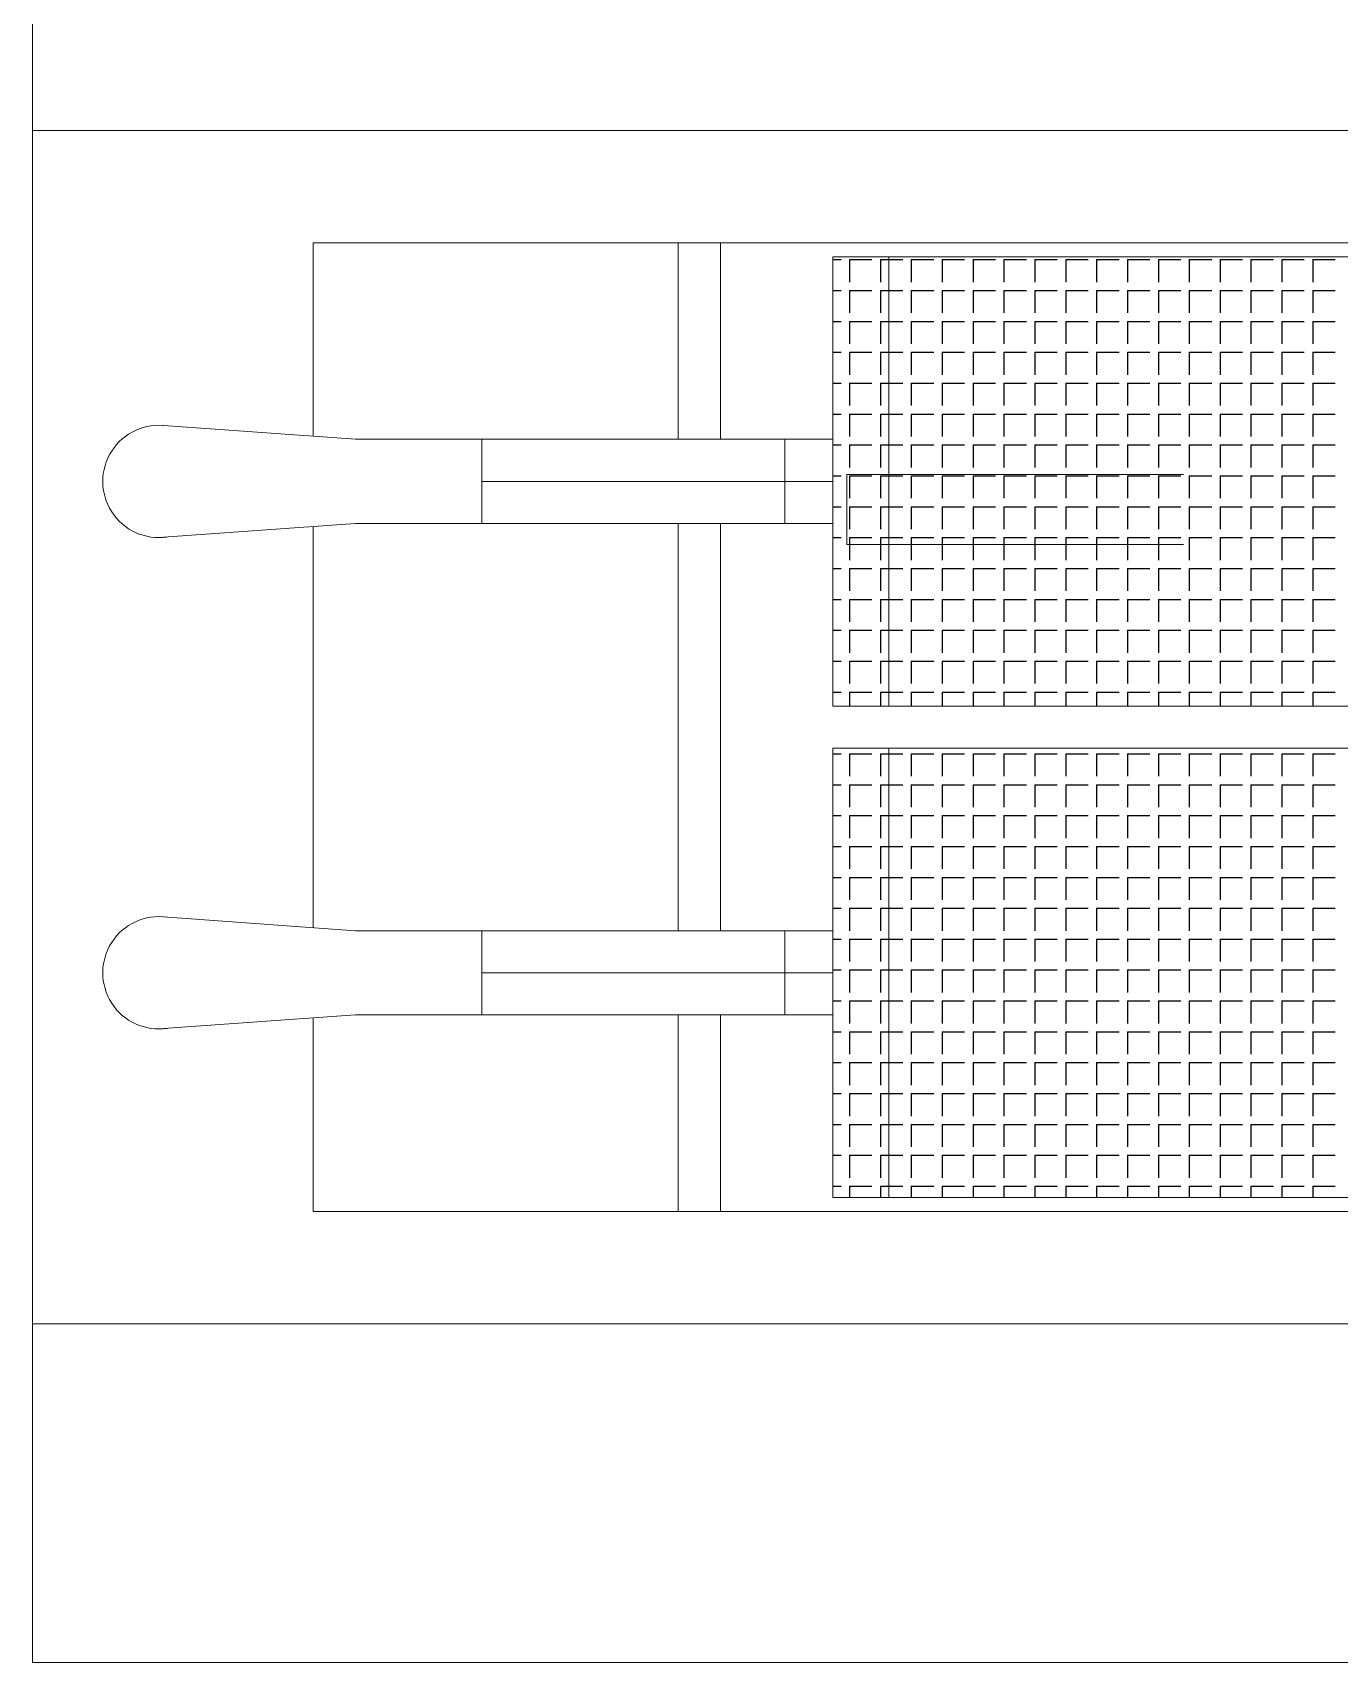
# Model space of a CAD drawing. Extents: x 306 to 2240, y 18 to 779.
# Drawn here: x 688.77 to 689.236, y 390.601 to 391.181 of the extents above; entities that cross this region are included whole.
import ezdxf

# ---------------------------------------------------------------- set-up
doc = ezdxf.new("R2010")
doc.units = 0
doc.header["$MEASUREMENT"] = 0
doc.layers.add('EQUIPAMIENTO SUPER', color=1, linetype='Continuous')
doc.layers.add('Sanitario', color=1, linetype='Continuous')

# ---------------------------------------------------------------- blocks, each defined once
blk = doc.blocks.new('*X50')
at = {"color": 0}
for p, q in [((2.046, 5.456), (2.046, 5.464)), ((2.057, 5.456), (2.057, 5.464)), ((2.068, 5.456), (2.068, 5.464)), ((2.079, 5.456), (2.079, 5.464)), ((2.09, 5.456), (2.09, 5.464)), ((2.101, 5.456), (2.101, 5.464)), ((2.112, 5.456), (2.112, 5.464)), ((2.123, 5.456), (2.123, 5.464)), ((2.134, 5.456), (2.134, 5.464)), ((2.145, 5.456), (2.145, 5.464)), ((2.156, 5.456), (2.156, 5.464)), ((2.167, 5.456), (2.167, 5.464)), ((2.178, 5.456), (2.178, 5.464)), ((2.189, 5.456), (2.189, 5.464)), ((2.2, 5.456), (2.2, 5.464)), ((2.222, 5.456), (2.222, 5.464)), ((2.233, 5.456), (2.233, 5.464)), ((2.244, 5.456), (2.244, 5.464)), ((2.255, 5.456), (2.255, 5.464)), ((2.266, 5.456), (2.266, 5.464)), ((2.277, 5.456), (2.277, 5.464)), ((2.288, 5.456), (2.288, 5.464)), ((2.299, 5.456), (2.299, 5.464)), ((2.31, 5.456), (2.31, 5.464)), ((2.321, 5.456), (2.321, 5.464)), ((2.332, 5.456), (2.332, 5.464)), ((2.343, 5.456), (2.343, 5.464)), ((2.354, 5.456), (2.354, 5.464)), ((2.365, 5.456), (2.365, 5.464)), ((2.376, 5.456), (2.376, 5.464)), ((2.046, 5.456), (2.054, 5.456)), ((2.046, 5.445), (2.046, 5.453)), ((2.057, 5.456), (2.065, 5.456)), ((2.057, 5.445), (2.057, 5.453)), ((2.068, 5.456), (2.076, 5.456)), ((2.068, 5.445), (2.068, 5.453)), ((2.079, 5.456), (2.087, 5.456)), ((2.079, 5.445), (2.079, 5.453)), ((2.09, 5.456), (2.098, 5.456)), ((2.09, 5.445), (2.09, 5.453)), ((2.101, 5.456), (2.109, 5.456)), ((2.101, 5.445), (2.101, 5.453)), ((2.112, 5.456), (2.12, 5.456)), ((2.112, 5.445), (2.112, 5.453)), ((2.123, 5.456), (2.131, 5.456)), ((2.123, 5.445), (2.123, 5.453)), ((2.134, 5.456), (2.142, 5.456)), ((2.134, 5.445), (2.134, 5.453)), ((2.145, 5.456), (2.153, 5.456)), ((2.145, 5.445), (2.145, 5.453)), ((2.156, 5.456), (2.164, 5.456)), ((2.156, 5.445), (2.156, 5.453)), ((2.167, 5.456), (2.175, 5.456)), ((2.167, 5.445), (2.167, 5.453)), ((2.178, 5.456), (2.186, 5.456)), ((2.178, 5.445), (2.178, 5.453)), ((2.189, 5.456), (2.197, 5.456)), ((2.189, 5.445), (2.189, 5.453)), ((2.2, 5.456), (2.205, 5.456)), ((2.2, 5.445), (2.2, 5.453)), ((2.222, 5.456), (2.23, 5.456)), ((2.222, 5.445), (2.222, 5.453)), ((2.233, 5.456), (2.241, 5.456)), ((2.233, 5.445), (2.233, 5.453)), ((2.244, 5.456), (2.252, 5.456)), ((2.244, 5.445), (2.244, 5.453)), ((2.255, 5.456), (2.263, 5.456)), ((2.255, 5.445), (2.255, 5.453)), ((2.266, 5.456), (2.274, 5.456)), ((2.266, 5.445), (2.266, 5.453)), ((2.277, 5.456), (2.285, 5.456)), ((2.277, 5.445), (2.277, 5.453)), ((2.288, 5.456), (2.296, 5.456)), ((2.288, 5.445), (2.288, 5.453)), ((2.299, 5.456), (2.307, 5.456)), ((2.299, 5.445), (2.299, 5.453)), ((2.31, 5.456), (2.318, 5.456)), ((2.31, 5.445), (2.31, 5.453)), ((2.321, 5.456), (2.329, 5.456)), ((2.321, 5.445), (2.321, 5.453)), ((2.332, 5.456), (2.34, 5.456)), ((2.332, 5.445), (2.332, 5.453)), ((2.343, 5.456), (2.351, 5.456)), ((2.343, 5.445), (2.343, 5.453)), ((2.354, 5.456), (2.362, 5.456)), ((2.354, 5.445), (2.354, 5.453)), ((2.365, 5.456), (2.373, 5.456)), ((2.365, 5.445), (2.365, 5.453)), ((2.376, 5.456), (2.38, 5.456)), ((2.376, 5.445), (2.376, 5.453)), ((2.046, 5.445), (2.054, 5.445)), ((2.057, 5.445), (2.065, 5.445)), ((2.068, 5.445), (2.076, 5.445)), ((2.079, 5.445), (2.087, 5.445)), ((2.09, 5.445), (2.098, 5.445)), ((2.101, 5.445), (2.109, 5.445)), ((2.112, 5.445), (2.12, 5.445)), ((2.123, 5.445), (2.131, 5.445)), ((2.134, 5.445), (2.142, 5.445)), ((2.145, 5.445), (2.153, 5.445)), ((2.156, 5.445), (2.164, 5.445)), ((2.167, 5.445), (2.175, 5.445)), ((2.178, 5.445), (2.186, 5.445)), ((2.189, 5.445), (2.197, 5.445)), ((2.2, 5.445), (2.205, 5.445)), ((2.222, 5.445), (2.23, 5.445)), ((2.233, 5.445), (2.241, 5.445)), ((2.244, 5.445), (2.252, 5.445)), ((2.255, 5.445), (2.263, 5.445)), ((2.266, 5.445), (2.274, 5.445)), ((2.277, 5.445), (2.285, 5.445)), ((2.288, 5.445), (2.296, 5.445)), ((2.299, 5.445), (2.307, 5.445)), ((2.31, 5.445), (2.318, 5.445)), ((2.321, 5.445), (2.329, 5.445)), ((2.332, 5.445), (2.34, 5.445)), ((2.343, 5.445), (2.351, 5.445)), ((2.354, 5.445), (2.362, 5.445)), ((2.365, 5.445), (2.373, 5.445)), ((2.376, 5.445), (2.38, 5.445)), ((2.046, 5.434), (2.046, 5.442)), ((2.057, 5.434), (2.057, 5.442)), ((2.068, 5.434), (2.068, 5.442)), ((2.079, 5.434), (2.079, 5.442)), ((2.09, 5.434), (2.09, 5.442)), ((2.101, 5.434), (2.101, 5.442)), ((2.112, 5.434), (2.112, 5.442)), ((2.123, 5.434), (2.123, 5.442)), ((2.134, 5.434), (2.134, 5.442)), ((2.145, 5.434), (2.145, 5.442)), ((2.156, 5.434), (2.156, 5.442)), ((2.167, 5.434), (2.167, 5.442)), ((2.178, 5.434), (2.178, 5.442)), ((2.189, 5.434), (2.189, 5.442)), ((2.2, 5.434), (2.2, 5.442)), ((2.222, 5.434), (2.222, 5.442)), ((2.233, 5.434), (2.233, 5.442)), ((2.244, 5.434), (2.244, 5.442)), ((2.255, 5.434), (2.255, 5.442)), ((2.266, 5.434), (2.266, 5.442)), ((2.277, 5.434), (2.277, 5.442)), ((2.288, 5.434), (2.288, 5.442)), ((2.299, 5.434), (2.299, 5.442)), ((2.31, 5.434), (2.31, 5.442)), ((2.321, 5.434), (2.321, 5.442)), ((2.332, 5.434), (2.332, 5.442)), ((2.343, 5.434), (2.343, 5.442)), ((2.354, 5.434), (2.354, 5.442)), ((2.365, 5.434), (2.365, 5.442)), ((2.376, 5.434), (2.376, 5.442)), ((2.046, 5.434), (2.054, 5.434)), ((2.057, 5.434), (2.065, 5.434)), ((2.068, 5.434), (2.076, 5.434)), ((2.079, 5.434), (2.087, 5.434)), ((2.09, 5.434), (2.098, 5.434)), ((2.101, 5.434), (2.109, 5.434)), ((2.112, 5.434), (2.12, 5.434)), ((2.123, 5.434), (2.131, 5.434)), ((2.134, 5.434), (2.142, 5.434)), ((2.145, 5.434), (2.153, 5.434)), ((2.156, 5.434), (2.164, 5.434)), ((2.167, 5.434), (2.175, 5.434)), ((2.178, 5.434), (2.186, 5.434)), ((2.189, 5.434), (2.197, 5.434)), ((2.2, 5.434), (2.205, 5.434)), ((2.222, 5.434), (2.23, 5.434)), ((2.233, 5.434), (2.241, 5.434)), ((2.244, 5.434), (2.252, 5.434)), ((2.255, 5.434), (2.263, 5.434)), ((2.266, 5.434), (2.274, 5.434)), ((2.277, 5.434), (2.285, 5.434)), ((2.288, 5.434), (2.296, 5.434)), ((2.299, 5.434), (2.307, 5.434)), ((2.31, 5.434), (2.318, 5.434)), ((2.321, 5.434), (2.329, 5.434)), ((2.332, 5.434), (2.34, 5.434)), ((2.343, 5.434), (2.351, 5.434)), ((2.354, 5.434), (2.362, 5.434)), ((2.365, 5.434), (2.373, 5.434)), ((2.376, 5.434), (2.38, 5.434)), ((2.046, 5.423), (2.046, 5.431)), ((2.057, 5.423), (2.057, 5.431)), ((2.068, 5.423), (2.068, 5.431)), ((2.079, 5.423), (2.079, 5.431)), ((2.09, 5.423), (2.09, 5.431)), ((2.101, 5.423), (2.101, 5.431)), ((2.112, 5.423), (2.112, 5.431)), ((2.123, 5.423), (2.123, 5.431)), ((2.134, 5.423), (2.134, 5.431)), ((2.145, 5.423), (2.145, 5.431)), ((2.156, 5.423), (2.156, 5.431)), ((2.167, 5.423), (2.167, 5.431)), ((2.178, 5.423), (2.178, 5.431)), ((2.189, 5.423), (2.189, 5.431)), ((2.2, 5.423), (2.2, 5.431)), ((2.222, 5.423), (2.222, 5.431)), ((2.233, 5.423), (2.233, 5.431)), ((2.244, 5.423), (2.244, 5.431)), ((2.255, 5.423), (2.255, 5.431)), ((2.266, 5.423), (2.266, 5.431)), ((2.277, 5.423), (2.277, 5.431)), ((2.288, 5.423), (2.288, 5.431)), ((2.299, 5.423), (2.299, 5.431)), ((2.31, 5.423), (2.31, 5.431)), ((2.321, 5.423), (2.321, 5.431)), ((2.332, 5.423), (2.332, 5.431)), ((2.343, 5.423), (2.343, 5.431)), ((2.354, 5.423), (2.354, 5.431)), ((2.365, 5.423), (2.365, 5.431)), ((2.376, 5.423), (2.376, 5.431)), ((2.046, 5.423), (2.054, 5.423)), ((2.057, 5.423), (2.065, 5.423)), ((2.068, 5.423), (2.076, 5.423)), ((2.079, 5.423), (2.087, 5.423)), ((2.09, 5.423), (2.098, 5.423)), ((2.101, 5.423), (2.109, 5.423)), ((2.112, 5.423), (2.12, 5.423)), ((2.123, 5.423), (2.131, 5.423)), ((2.134, 5.423), (2.142, 5.423)), ((2.145, 5.423), (2.153, 5.423)), ((2.156, 5.423), (2.164, 5.423)), ((2.167, 5.423), (2.175, 5.423)), ((2.178, 5.423), (2.186, 5.423)), ((2.189, 5.423), (2.197, 5.423)), ((2.2, 5.423), (2.205, 5.423)), ((2.222, 5.423), (2.23, 5.423)), ((2.233, 5.423), (2.241, 5.423)), ((2.244, 5.423), (2.252, 5.423)), ((2.255, 5.423), (2.263, 5.423)), ((2.266, 5.423), (2.274, 5.423)), ((2.277, 5.423), (2.285, 5.423)), ((2.288, 5.423), (2.296, 5.423)), ((2.299, 5.423), (2.307, 5.423)), ((2.31, 5.423), (2.318, 5.423)), ((2.321, 5.423), (2.329, 5.423)), ((2.332, 5.423), (2.34, 5.423)), ((2.343, 5.423), (2.351, 5.423)), ((2.354, 5.423), (2.362, 5.423)), ((2.365, 5.423), (2.373, 5.423)), ((2.376, 5.423), (2.38, 5.423)), ((2.046, 5.412), (2.046, 5.42)), ((2.057, 5.412), (2.057, 5.42)), ((2.068, 5.412), (2.068, 5.42)), ((2.079, 5.412), (2.079, 5.42)), ((2.09, 5.412), (2.09, 5.42)), ((2.101, 5.412), (2.101, 5.42)), ((2.112, 5.412), (2.112, 5.42)), ((2.123, 5.412), (2.123, 5.42)), ((2.134, 5.412), (2.134, 5.42)), ((2.145, 5.412), (2.145, 5.42)), ((2.156, 5.412), (2.156, 5.42)), ((2.167, 5.412), (2.167, 5.42)), ((2.178, 5.412), (2.178, 5.42)), ((2.189, 5.412), (2.189, 5.42)), ((2.2, 5.412), (2.2, 5.42)), ((2.222, 5.412), (2.222, 5.42)), ((2.233, 5.412), (2.233, 5.42)), ((2.244, 5.412), (2.244, 5.42)), ((2.255, 5.412), (2.255, 5.42)), ((2.266, 5.412), (2.266, 5.42)), ((2.277, 5.412), (2.277, 5.42)), ((2.288, 5.412), (2.288, 5.42)), ((2.299, 5.412), (2.299, 5.42)), ((2.31, 5.412), (2.31, 5.42)), ((2.321, 5.412), (2.321, 5.42)), ((2.332, 5.412), (2.332, 5.42)), ((2.343, 5.412), (2.343, 5.42)), ((2.354, 5.412), (2.354, 5.42)), ((2.365, 5.412), (2.365, 5.42)), ((2.376, 5.412), (2.376, 5.42)), ((2.046, 5.412), (2.054, 5.412)), ((2.057, 5.412), (2.065, 5.412)), ((2.068, 5.412), (2.076, 5.412)), ((2.079, 5.412), (2.087, 5.412)), ((2.09, 5.412), (2.098, 5.412)), ((2.101, 5.412), (2.109, 5.412)), ((2.112, 5.412), (2.12, 5.412)), ((2.123, 5.412), (2.131, 5.412)), ((2.134, 5.412), (2.142, 5.412)), ((2.145, 5.412), (2.153, 5.412)), ((2.156, 5.412), (2.164, 5.412)), ((2.167, 5.412), (2.175, 5.412)), ((2.178, 5.412), (2.186, 5.412)), ((2.189, 5.412), (2.197, 5.412)), ((2.2, 5.412), (2.205, 5.412)), ((2.222, 5.412), (2.23, 5.412)), ((2.233, 5.412), (2.241, 5.412)), ((2.244, 5.412), (2.252, 5.412)), ((2.255, 5.412), (2.263, 5.412)), ((2.266, 5.412), (2.274, 5.412)), ((2.277, 5.412), (2.285, 5.412)), ((2.288, 5.412), (2.296, 5.412)), ((2.299, 5.412), (2.307, 5.412)), ((2.31, 5.412), (2.318, 5.412)), ((2.321, 5.412), (2.329, 5.412)), ((2.332, 5.412), (2.34, 5.412)), ((2.343, 5.412), (2.351, 5.412)), ((2.354, 5.412), (2.362, 5.412)), ((2.365, 5.412), (2.373, 5.412)), ((2.376, 5.412), (2.38, 5.412)), ((2.046, 5.401), (2.046, 5.409)), ((2.057, 5.401), (2.057, 5.409)), ((2.068, 5.401), (2.068, 5.409)), ((2.079, 5.401), (2.079, 5.409)), ((2.09, 5.401), (2.09, 5.409)), ((2.101, 5.401), (2.101, 5.409)), ((2.112, 5.401), (2.112, 5.409)), ((2.123, 5.401), (2.123, 5.409)), ((2.134, 5.401), (2.134, 5.409)), ((2.145, 5.401), (2.145, 5.409)), ((2.156, 5.401), (2.156, 5.409)), ((2.167, 5.401), (2.167, 5.409)), ((2.178, 5.401), (2.178, 5.409)), ((2.189, 5.401), (2.189, 5.409)), ((2.2, 5.401), (2.2, 5.409)), ((2.222, 5.401), (2.222, 5.409)), ((2.233, 5.401), (2.233, 5.409)), ((2.244, 5.401), (2.244, 5.409)), ((2.255, 5.401), (2.255, 5.409)), ((2.266, 5.401), (2.266, 5.409)), ((2.277, 5.401), (2.277, 5.409)), ((2.288, 5.401), (2.288, 5.409)), ((2.299, 5.401), (2.299, 5.409)), ((2.31, 5.401), (2.31, 5.409)), ((2.321, 5.401), (2.321, 5.409)), ((2.332, 5.401), (2.332, 5.409)), ((2.343, 5.401), (2.343, 5.409)), ((2.354, 5.401), (2.354, 5.409)), ((2.365, 5.401), (2.365, 5.409)), ((2.376, 5.401), (2.376, 5.409)), ((2.046, 5.401), (2.054, 5.401)), ((2.057, 5.401), (2.065, 5.401)), ((2.068, 5.401), (2.076, 5.401)), ((2.079, 5.401), (2.087, 5.401)), ((2.09, 5.401), (2.098, 5.401)), ((2.101, 5.401), (2.109, 5.401)), ((2.112, 5.401), (2.12, 5.401)), ((2.123, 5.401), (2.131, 5.401)), ((2.134, 5.401), (2.142, 5.401)), ((2.145, 5.401), (2.153, 5.401)), ((2.156, 5.401), (2.164, 5.401)), ((2.167, 5.401), (2.175, 5.401)), ((2.178, 5.401), (2.186, 5.401)), ((2.189, 5.401), (2.197, 5.401)), ((2.2, 5.401), (2.205, 5.401)), ((2.222, 5.401), (2.23, 5.401)), ((2.233, 5.401), (2.241, 5.401)), ((2.244, 5.401), (2.252, 5.401)), ((2.255, 5.401), (2.263, 5.401)), ((2.266, 5.401), (2.274, 5.401)), ((2.277, 5.401), (2.285, 5.401)), ((2.288, 5.401), (2.296, 5.401)), ((2.299, 5.401), (2.307, 5.401)), ((2.31, 5.401), (2.318, 5.401)), ((2.321, 5.401), (2.329, 5.401)), ((2.332, 5.401), (2.34, 5.401)), ((2.343, 5.401), (2.351, 5.401)), ((2.354, 5.401), (2.362, 5.401)), ((2.365, 5.401), (2.373, 5.401)), ((2.376, 5.401), (2.38, 5.401)), ((2.046, 5.39), (2.046, 5.398)), ((2.057, 5.39), (2.057, 5.398)), ((2.068, 5.39), (2.068, 5.398)), ((2.079, 5.39), (2.079, 5.398)), ((2.09, 5.39), (2.09, 5.398)), ((2.101, 5.39), (2.101, 5.398)), ((2.112, 5.39), (2.112, 5.398)), ((2.123, 5.39), (2.123, 5.398)), ((2.134, 5.39), (2.134, 5.398)), ((2.145, 5.39), (2.145, 5.398)), ((2.156, 5.39), (2.156, 5.398)), ((2.167, 5.39), (2.167, 5.398)), ((2.178, 5.39), (2.178, 5.398)), ((2.189, 5.39), (2.189, 5.398)), ((2.2, 5.39), (2.2, 5.398)), ((2.222, 5.39), (2.222, 5.398)), ((2.233, 5.39), (2.233, 5.398)), ((2.244, 5.39), (2.244, 5.398)), ((2.255, 5.39), (2.255, 5.398)), ((2.266, 5.39), (2.266, 5.398)), ((2.277, 5.39), (2.277, 5.398)), ((2.288, 5.39), (2.288, 5.398)), ((2.299, 5.39), (2.299, 5.398)), ((2.31, 5.39), (2.31, 5.398)), ((2.321, 5.39), (2.321, 5.398)), ((2.332, 5.39), (2.332, 5.398)), ((2.343, 5.39), (2.343, 5.398)), ((2.354, 5.39), (2.354, 5.398)), ((2.365, 5.39), (2.365, 5.398)), ((2.376, 5.39), (2.376, 5.398)), ((2.046, 5.39), (2.054, 5.39)), ((2.046, 5.379), (2.046, 5.387)), ((2.057, 5.39), (2.065, 5.39)), ((2.057, 5.379), (2.057, 5.387)), ((2.068, 5.39), (2.076, 5.39)), ((2.068, 5.379), (2.068, 5.387)), ((2.079, 5.39), (2.087, 5.39)), ((2.079, 5.379), (2.079, 5.387)), ((2.09, 5.39), (2.098, 5.39)), ((2.09, 5.379), (2.09, 5.387)), ((2.101, 5.39), (2.109, 5.39)), ((2.101, 5.379), (2.101, 5.387)), ((2.112, 5.39), (2.12, 5.39)), ((2.112, 5.379), (2.112, 5.387)), ((2.123, 5.39), (2.131, 5.39)), ((2.123, 5.379), (2.123, 5.387)), ((2.134, 5.39), (2.142, 5.39)), ((2.134, 5.379), (2.134, 5.387)), ((2.145, 5.39), (2.153, 5.39)), ((2.145, 5.379), (2.145, 5.387)), ((2.156, 5.39), (2.164, 5.39)), ((2.156, 5.379), (2.156, 5.387)), ((2.167, 5.39), (2.175, 5.39)), ((2.167, 5.379), (2.167, 5.387)), ((2.178, 5.39), (2.186, 5.39)), ((2.178, 5.379), (2.178, 5.387)), ((2.189, 5.39), (2.197, 5.39)), ((2.189, 5.379), (2.189, 5.387)), ((2.2, 5.39), (2.205, 5.39)), ((2.2, 5.379), (2.2, 5.387)), ((2.222, 5.39), (2.23, 5.39)), ((2.222, 5.379), (2.222, 5.387)), ((2.233, 5.39), (2.241, 5.39)), ((2.233, 5.379), (2.233, 5.387)), ((2.244, 5.39), (2.252, 5.39)), ((2.244, 5.379), (2.244, 5.387)), ((2.255, 5.39), (2.263, 5.39)), ((2.255, 5.379), (2.255, 5.387)), ((2.266, 5.39), (2.274, 5.39)), ((2.266, 5.379), (2.266, 5.387)), ((2.277, 5.39), (2.285, 5.39)), ((2.277, 5.379), (2.277, 5.387)), ((2.288, 5.39), (2.296, 5.39)), ((2.288, 5.379), (2.288, 5.387)), ((2.299, 5.39), (2.307, 5.39)), ((2.299, 5.379), (2.299, 5.387)), ((2.31, 5.39), (2.318, 5.39)), ((2.31, 5.379), (2.31, 5.387)), ((2.321, 5.39), (2.329, 5.39)), ((2.321, 5.379), (2.321, 5.387)), ((2.332, 5.39), (2.34, 5.39)), ((2.332, 5.379), (2.332, 5.387)), ((2.343, 5.39), (2.351, 5.39)), ((2.343, 5.379), (2.343, 5.387)), ((2.354, 5.39), (2.362, 5.39)), ((2.354, 5.379), (2.354, 5.387)), ((2.365, 5.39), (2.373, 5.39)), ((2.365, 5.379), (2.365, 5.387)), ((2.376, 5.39), (2.38, 5.39)), ((2.376, 5.379), (2.376, 5.387)), ((2.046, 5.379), (2.054, 5.379)), ((2.046, 5.368), (2.046, 5.376)), ((2.057, 5.379), (2.065, 5.379)), ((2.057, 5.368), (2.057, 5.376)), ((2.068, 5.379), (2.076, 5.379)), ((2.068, 5.368), (2.068, 5.376)), ((2.079, 5.379), (2.087, 5.379)), ((2.079, 5.368), (2.079, 5.376)), ((2.09, 5.379), (2.098, 5.379)), ((2.09, 5.368), (2.09, 5.376)), ((2.101, 5.379), (2.109, 5.379)), ((2.101, 5.368), (2.101, 5.376)), ((2.112, 5.379), (2.12, 5.379)), ((2.112, 5.368), (2.112, 5.376)), ((2.123, 5.379), (2.131, 5.379)), ((2.123, 5.368), (2.123, 5.376)), ((2.134, 5.379), (2.142, 5.379)), ((2.134, 5.368), (2.134, 5.376)), ((2.145, 5.379), (2.153, 5.379)), ((2.145, 5.368), (2.145, 5.376)), ((2.156, 5.379), (2.164, 5.379)), ((2.156, 5.368), (2.156, 5.376)), ((2.167, 5.379), (2.175, 5.379)), ((2.167, 5.368), (2.167, 5.376)), ((2.178, 5.379), (2.186, 5.379)), ((2.178, 5.368), (2.178, 5.376)), ((2.189, 5.379), (2.197, 5.379)), ((2.189, 5.368), (2.189, 5.376)), ((2.2, 5.379), (2.205, 5.379)), ((2.2, 5.368), (2.2, 5.376)), ((2.222, 5.379), (2.23, 5.379)), ((2.222, 5.368), (2.222, 5.376)), ((2.233, 5.379), (2.241, 5.379)), ((2.233, 5.368), (2.233, 5.376)), ((2.244, 5.379), (2.252, 5.379)), ((2.244, 5.368), (2.244, 5.376)), ((2.255, 5.379), (2.263, 5.379)), ((2.255, 5.368), (2.255, 5.376)), ((2.266, 5.379), (2.274, 5.379)), ((2.266, 5.368), (2.266, 5.376)), ((2.277, 5.379), (2.285, 5.379)), ((2.277, 5.368), (2.277, 5.376)), ((2.288, 5.379), (2.296, 5.379)), ((2.288, 5.368), (2.288, 5.376)), ((2.299, 5.379), (2.307, 5.379)), ((2.299, 5.368), (2.299, 5.376)), ((2.31, 5.379), (2.318, 5.379)), ((2.31, 5.368), (2.31, 5.376)), ((2.321, 5.379), (2.329, 5.379)), ((2.321, 5.368), (2.321, 5.376)), ((2.332, 5.379), (2.34, 5.379)), ((2.332, 5.368), (2.332, 5.376)), ((2.343, 5.379), (2.351, 5.379)), ((2.343, 5.368), (2.343, 5.376)), ((2.354, 5.379), (2.362, 5.379)), ((2.354, 5.368), (2.354, 5.376)), ((2.365, 5.379), (2.373, 5.379)), ((2.365, 5.368), (2.365, 5.376)), ((2.376, 5.379), (2.38, 5.379)), ((2.376, 5.368), (2.376, 5.376)), ((2.046, 5.368), (2.054, 5.368)), ((2.046, 5.357), (2.046, 5.365)), ((2.057, 5.368), (2.065, 5.368)), ((2.057, 5.357), (2.057, 5.365)), ((2.068, 5.368), (2.076, 5.368)), ((2.068, 5.357), (2.068, 5.365)), ((2.079, 5.368), (2.087, 5.368)), ((2.079, 5.357), (2.079, 5.365)), ((2.09, 5.368), (2.098, 5.368)), ((2.09, 5.357), (2.09, 5.365)), ((2.101, 5.368), (2.109, 5.368)), ((2.101, 5.357), (2.101, 5.365)), ((2.112, 5.368), (2.12, 5.368)), ((2.112, 5.357), (2.112, 5.365)), ((2.123, 5.368), (2.131, 5.368)), ((2.123, 5.357), (2.123, 5.365)), ((2.134, 5.368), (2.142, 5.368)), ((2.134, 5.357), (2.134, 5.365)), ((2.145, 5.368), (2.153, 5.368)), ((2.145, 5.357), (2.145, 5.365)), ((2.156, 5.368), (2.164, 5.368)), ((2.156, 5.357), (2.156, 5.365)), ((2.167, 5.368), (2.175, 5.368)), ((2.167, 5.357), (2.167, 5.365)), ((2.178, 5.368), (2.186, 5.368)), ((2.178, 5.357), (2.178, 5.365)), ((2.189, 5.368), (2.197, 5.368)), ((2.189, 5.357), (2.189, 5.365)), ((2.2, 5.368), (2.205, 5.368)), ((2.2, 5.357), (2.2, 5.365)), ((2.222, 5.368), (2.23, 5.368)), ((2.222, 5.357), (2.222, 5.365)), ((2.233, 5.368), (2.241, 5.368)), ((2.233, 5.357), (2.233, 5.365)), ((2.244, 5.368), (2.252, 5.368)), ((2.244, 5.357), (2.244, 5.365)), ((2.255, 5.368), (2.263, 5.368)), ((2.255, 5.357), (2.255, 5.365)), ((2.266, 5.368), (2.274, 5.368)), ((2.266, 5.357), (2.266, 5.365)), ((2.277, 5.368), (2.285, 5.368)), ((2.277, 5.357), (2.277, 5.365)), ((2.288, 5.368), (2.296, 5.368)), ((2.288, 5.357), (2.288, 5.365)), ((2.299, 5.368), (2.307, 5.368)), ((2.299, 5.357), (2.299, 5.365)), ((2.31, 5.368), (2.318, 5.368)), ((2.31, 5.357), (2.31, 5.365)), ((2.321, 5.368), (2.329, 5.368)), ((2.321, 5.357), (2.321, 5.365)), ((2.332, 5.368), (2.34, 5.368)), ((2.332, 5.357), (2.332, 5.365)), ((2.343, 5.368), (2.351, 5.368)), ((2.343, 5.357), (2.343, 5.365)), ((2.354, 5.368), (2.362, 5.368)), ((2.354, 5.357), (2.354, 5.365)), ((2.365, 5.368), (2.373, 5.368)), ((2.365, 5.357), (2.365, 5.365)), ((2.376, 5.368), (2.38, 5.368)), ((2.376, 5.357), (2.376, 5.365)), ((2.046, 5.357), (2.054, 5.357)), ((2.046, 5.346), (2.046, 5.354)), ((2.057, 5.357), (2.065, 5.357)), ((2.057, 5.346), (2.057, 5.354)), ((2.068, 5.357), (2.076, 5.357)), ((2.068, 5.346), (2.068, 5.354)), ((2.079, 5.357), (2.087, 5.357)), ((2.079, 5.346), (2.079, 5.354)), ((2.09, 5.357), (2.098, 5.357)), ((2.09, 5.346), (2.09, 5.354)), ((2.101, 5.357), (2.109, 5.357)), ((2.101, 5.346), (2.101, 5.354)), ((2.112, 5.357), (2.12, 5.357)), ((2.112, 5.346), (2.112, 5.354)), ((2.123, 5.357), (2.131, 5.357)), ((2.123, 5.346), (2.123, 5.354)), ((2.134, 5.357), (2.142, 5.357)), ((2.134, 5.346), (2.134, 5.354)), ((2.145, 5.357), (2.153, 5.357)), ((2.145, 5.346), (2.145, 5.354)), ((2.156, 5.357), (2.164, 5.357)), ((2.156, 5.346), (2.156, 5.354)), ((2.167, 5.357), (2.175, 5.357)), ((2.167, 5.346), (2.167, 5.354)), ((2.178, 5.357), (2.186, 5.357)), ((2.178, 5.346), (2.178, 5.354)), ((2.189, 5.357), (2.197, 5.357)), ((2.189, 5.346), (2.189, 5.354)), ((2.2, 5.357), (2.205, 5.357)), ((2.2, 5.346), (2.2, 5.354)), ((2.222, 5.357), (2.23, 5.357)), ((2.222, 5.346), (2.222, 5.354)), ((2.233, 5.357), (2.241, 5.357)), ((2.233, 5.346), (2.233, 5.354)), ((2.244, 5.357), (2.252, 5.357)), ((2.244, 5.346), (2.244, 5.354)), ((2.255, 5.357), (2.263, 5.357)), ((2.255, 5.346), (2.255, 5.354)), ((2.266, 5.357), (2.274, 5.357)), ((2.266, 5.346), (2.266, 5.354)), ((2.277, 5.357), (2.285, 5.357)), ((2.277, 5.346), (2.277, 5.354)), ((2.288, 5.357), (2.296, 5.357)), ((2.288, 5.346), (2.288, 5.354)), ((2.299, 5.357), (2.307, 5.357)), ((2.299, 5.346), (2.299, 5.354)), ((2.31, 5.357), (2.318, 5.357)), ((2.31, 5.346), (2.31, 5.354)), ((2.321, 5.357), (2.329, 5.357)), ((2.321, 5.346), (2.321, 5.354)), ((2.332, 5.357), (2.34, 5.357)), ((2.332, 5.346), (2.332, 5.354)), ((2.343, 5.357), (2.351, 5.357)), ((2.343, 5.346), (2.343, 5.354)), ((2.354, 5.357), (2.362, 5.357)), ((2.354, 5.346), (2.354, 5.354)), ((2.365, 5.357), (2.373, 5.357)), ((2.365, 5.346), (2.365, 5.354)), ((2.376, 5.357), (2.38, 5.357)), ((2.376, 5.346), (2.376, 5.354)), ((2.046, 5.346), (2.054, 5.346)), ((2.046, 5.335), (2.046, 5.343)), ((2.057, 5.346), (2.065, 5.346)), ((2.057, 5.335), (2.057, 5.343)), ((2.068, 5.346), (2.076, 5.346)), ((2.068, 5.335), (2.068, 5.343)), ((2.079, 5.346), (2.087, 5.346)), ((2.079, 5.335), (2.079, 5.343)), ((2.09, 5.346), (2.098, 5.346)), ((2.09, 5.335), (2.09, 5.343)), ((2.101, 5.346), (2.109, 5.346)), ((2.101, 5.335), (2.101, 5.343)), ((2.112, 5.346), (2.12, 5.346)), ((2.112, 5.335), (2.112, 5.343)), ((2.123, 5.346), (2.131, 5.346)), ((2.123, 5.335), (2.123, 5.343)), ((2.134, 5.346), (2.142, 5.346)), ((2.134, 5.335), (2.134, 5.343)), ((2.145, 5.346), (2.153, 5.346)), ((2.145, 5.335), (2.145, 5.343)), ((2.156, 5.346), (2.164, 5.346)), ((2.156, 5.335), (2.156, 5.343)), ((2.167, 5.346), (2.175, 5.346)), ((2.167, 5.335), (2.167, 5.343)), ((2.178, 5.346), (2.186, 5.346)), ((2.178, 5.335), (2.178, 5.343)), ((2.189, 5.346), (2.197, 5.346)), ((2.189, 5.335), (2.189, 5.343)), ((2.2, 5.346), (2.205, 5.346)), ((2.2, 5.335), (2.2, 5.343)), ((2.222, 5.346), (2.23, 5.346)), ((2.222, 5.335), (2.222, 5.343)), ((2.233, 5.346), (2.241, 5.346)), ((2.233, 5.335), (2.233, 5.343)), ((2.244, 5.346), (2.252, 5.346)), ((2.244, 5.335), (2.244, 5.343)), ((2.255, 5.346), (2.263, 5.346)), ((2.255, 5.335), (2.255, 5.343)), ((2.266, 5.346), (2.274, 5.346)), ((2.266, 5.335), (2.266, 5.343)), ((2.277, 5.346), (2.285, 5.346)), ((2.277, 5.335), (2.277, 5.343)), ((2.288, 5.346), (2.296, 5.346)), ((2.288, 5.335), (2.288, 5.343)), ((2.299, 5.346), (2.307, 5.346)), ((2.299, 5.335), (2.299, 5.343)), ((2.31, 5.346), (2.318, 5.346)), ((2.31, 5.335), (2.31, 5.343)), ((2.321, 5.346), (2.329, 5.346)), ((2.321, 5.335), (2.321, 5.343)), ((2.332, 5.346), (2.34, 5.346)), ((2.332, 5.335), (2.332, 5.343)), ((2.343, 5.346), (2.351, 5.346)), ((2.343, 5.335), (2.343, 5.343)), ((2.354, 5.346), (2.362, 5.346)), ((2.354, 5.335), (2.354, 5.343)), ((2.365, 5.346), (2.373, 5.346)), ((2.365, 5.335), (2.365, 5.343)), ((2.376, 5.346), (2.38, 5.346)), ((2.376, 5.335), (2.376, 5.343)), ((2.046, 5.335), (2.054, 5.335)), ((2.057, 5.335), (2.065, 5.335)), ((2.068, 5.335), (2.076, 5.335)), ((2.079, 5.335), (2.087, 5.335)), ((2.09, 5.335), (2.098, 5.335)), ((2.101, 5.335), (2.109, 5.335)), ((2.112, 5.335), (2.12, 5.335)), ((2.123, 5.335), (2.131, 5.335)), ((2.134, 5.335), (2.142, 5.335)), ((2.145, 5.335), (2.153, 5.335)), ((2.156, 5.335), (2.164, 5.335)), ((2.167, 5.335), (2.175, 5.335)), ((2.178, 5.335), (2.186, 5.335)), ((2.189, 5.335), (2.197, 5.335)), ((2.2, 5.335), (2.205, 5.335)), ((2.222, 5.335), (2.23, 5.335)), ((2.233, 5.335), (2.241, 5.335)), ((2.244, 5.335), (2.252, 5.335)), ((2.255, 5.335), (2.263, 5.335)), ((2.266, 5.335), (2.274, 5.335)), ((2.277, 5.335), (2.285, 5.335)), ((2.288, 5.335), (2.296, 5.335)), ((2.299, 5.335), (2.307, 5.335)), ((2.31, 5.335), (2.318, 5.335)), ((2.321, 5.335), (2.329, 5.335)), ((2.332, 5.335), (2.34, 5.335)), ((2.343, 5.335), (2.351, 5.335)), ((2.354, 5.335), (2.362, 5.335)), ((2.365, 5.335), (2.373, 5.335)), ((2.376, 5.335), (2.38, 5.335)), ((2.046, 5.324), (2.046, 5.332)), ((2.057, 5.324), (2.057, 5.332)), ((2.068, 5.324), (2.068, 5.332)), ((2.079, 5.324), (2.079, 5.332)), ((2.09, 5.324), (2.09, 5.332)), ((2.101, 5.324), (2.101, 5.332)), ((2.112, 5.324), (2.112, 5.332)), ((2.123, 5.324), (2.123, 5.332)), ((2.134, 5.324), (2.134, 5.332)), ((2.145, 5.324), (2.145, 5.332)), ((2.156, 5.324), (2.156, 5.332)), ((2.167, 5.324), (2.167, 5.332)), ((2.178, 5.324), (2.178, 5.332)), ((2.189, 5.324), (2.189, 5.332)), ((2.2, 5.324), (2.2, 5.332)), ((2.222, 5.324), (2.222, 5.332)), ((2.233, 5.324), (2.233, 5.332)), ((2.244, 5.324), (2.244, 5.332)), ((2.255, 5.324), (2.255, 5.332)), ((2.266, 5.324), (2.266, 5.332)), ((2.277, 5.324), (2.277, 5.332)), ((2.288, 5.324), (2.288, 5.332)), ((2.299, 5.324), (2.299, 5.332)), ((2.31, 5.324), (2.31, 5.332)), ((2.321, 5.324), (2.321, 5.332)), ((2.332, 5.324), (2.332, 5.332)), ((2.343, 5.324), (2.343, 5.332)), ((2.354, 5.324), (2.354, 5.332)), ((2.365, 5.324), (2.365, 5.332)), ((2.376, 5.324), (2.376, 5.332)), ((2.046, 5.324), (2.054, 5.324)), ((2.057, 5.324), (2.065, 5.324)), ((2.068, 5.324), (2.076, 5.324)), ((2.079, 5.324), (2.087, 5.324)), ((2.09, 5.324), (2.098, 5.324)), ((2.101, 5.324), (2.109, 5.324)), ((2.112, 5.324), (2.12, 5.324)), ((2.123, 5.324), (2.131, 5.324)), ((2.134, 5.324), (2.142, 5.324)), ((2.145, 5.324), (2.153, 5.324)), ((2.156, 5.324), (2.164, 5.324)), ((2.167, 5.324), (2.175, 5.324)), ((2.178, 5.324), (2.186, 5.324)), ((2.189, 5.324), (2.197, 5.324)), ((2.2, 5.324), (2.205, 5.324)), ((2.222, 5.324), (2.23, 5.324)), ((2.233, 5.324), (2.241, 5.324)), ((2.244, 5.324), (2.252, 5.324)), ((2.255, 5.324), (2.263, 5.324)), ((2.266, 5.324), (2.274, 5.324)), ((2.277, 5.324), (2.285, 5.324)), ((2.288, 5.324), (2.296, 5.324)), ((2.299, 5.324), (2.307, 5.324)), ((2.31, 5.324), (2.318, 5.324)), ((2.321, 5.324), (2.329, 5.324)), ((2.332, 5.324), (2.34, 5.324)), ((2.343, 5.324), (2.351, 5.324)), ((2.354, 5.324), (2.362, 5.324)), ((2.365, 5.324), (2.373, 5.324)), ((2.376, 5.324), (2.38, 5.324)), ((2.046, 5.313), (2.046, 5.321)), ((2.057, 5.313), (2.057, 5.321)), ((2.068, 5.313), (2.068, 5.321)), ((2.079, 5.313), (2.079, 5.321)), ((2.09, 5.313), (2.09, 5.321)), ((2.101, 5.313), (2.101, 5.321)), ((2.112, 5.313), (2.112, 5.321)), ((2.123, 5.313), (2.123, 5.321)), ((2.134, 5.313), (2.134, 5.321)), ((2.145, 5.313), (2.145, 5.321)), ((2.156, 5.313), (2.156, 5.321)), ((2.167, 5.313), (2.167, 5.321)), ((2.178, 5.313), (2.178, 5.321)), ((2.189, 5.313), (2.189, 5.321)), ((2.2, 5.313), (2.2, 5.321)), ((2.222, 5.313), (2.222, 5.321)), ((2.233, 5.313), (2.233, 5.321)), ((2.244, 5.313), (2.244, 5.321)), ((2.255, 5.313), (2.255, 5.321)), ((2.266, 5.313), (2.266, 5.321)), ((2.277, 5.313), (2.277, 5.321)), ((2.288, 5.313), (2.288, 5.321)), ((2.299, 5.313), (2.299, 5.321)), ((2.31, 5.313), (2.31, 5.321)), ((2.321, 5.313), (2.321, 5.321)), ((2.332, 5.313), (2.332, 5.321)), ((2.343, 5.313), (2.343, 5.321)), ((2.354, 5.313), (2.354, 5.321)), ((2.365, 5.313), (2.365, 5.321)), ((2.376, 5.313), (2.376, 5.321)), ((2.046, 5.313), (2.054, 5.313)), ((2.057, 5.313), (2.065, 5.313)), ((2.068, 5.313), (2.076, 5.313)), ((2.079, 5.313), (2.087, 5.313)), ((2.09, 5.313), (2.098, 5.313)), ((2.101, 5.313), (2.109, 5.313)), ((2.112, 5.313), (2.12, 5.313)), ((2.123, 5.313), (2.131, 5.313)), ((2.134, 5.313), (2.142, 5.313)), ((2.145, 5.313), (2.153, 5.313)), ((2.156, 5.313), (2.164, 5.313)), ((2.167, 5.313), (2.175, 5.313)), ((2.178, 5.313), (2.186, 5.313)), ((2.189, 5.313), (2.197, 5.313)), ((2.2, 5.313), (2.205, 5.313)), ((2.222, 5.313), (2.23, 5.313)), ((2.233, 5.313), (2.241, 5.313)), ((2.244, 5.313), (2.252, 5.313)), ((2.255, 5.313), (2.263, 5.313)), ((2.266, 5.313), (2.274, 5.313)), ((2.277, 5.313), (2.285, 5.313)), ((2.288, 5.313), (2.296, 5.313)), ((2.299, 5.313), (2.307, 5.313)), ((2.31, 5.313), (2.318, 5.313)), ((2.321, 5.313), (2.329, 5.313)), ((2.332, 5.313), (2.34, 5.313)), ((2.343, 5.313), (2.351, 5.313)), ((2.354, 5.313), (2.362, 5.313)), ((2.365, 5.313), (2.373, 5.313)), ((2.376, 5.313), (2.38, 5.313)), ((2.046, 5.302), (2.046, 5.31)), ((2.057, 5.302), (2.057, 5.31)), ((2.068, 5.302), (2.068, 5.31)), ((2.079, 5.302), (2.079, 5.31)), ((2.09, 5.302), (2.09, 5.31)), ((2.101, 5.302), (2.101, 5.31)), ((2.112, 5.302), (2.112, 5.31)), ((2.123, 5.302), (2.123, 5.31)), ((2.134, 5.302), (2.134, 5.31)), ((2.145, 5.302), (2.145, 5.31)), ((2.156, 5.302), (2.156, 5.31)), ((2.167, 5.302), (2.167, 5.31)), ((2.178, 5.302), (2.178, 5.31)), ((2.189, 5.302), (2.189, 5.31)), ((2.2, 5.302), (2.2, 5.31)), ((2.222, 5.302), (2.222, 5.31)), ((2.233, 5.302), (2.233, 5.31)), ((2.244, 5.302), (2.244, 5.31)), ((2.255, 5.302), (2.255, 5.31)), ((2.266, 5.302), (2.266, 5.31)), ((2.277, 5.302), (2.277, 5.31)), ((2.288, 5.302), (2.288, 5.31)), ((2.299, 5.302), (2.299, 5.31)), ((2.31, 5.302), (2.31, 5.31)), ((2.321, 5.302), (2.321, 5.31)), ((2.332, 5.302), (2.332, 5.31)), ((2.343, 5.302), (2.343, 5.31)), ((2.354, 5.302), (2.354, 5.31)), ((2.365, 5.302), (2.365, 5.31)), ((2.376, 5.302), (2.376, 5.31)), ((2.046, 5.302), (2.054, 5.302)), ((2.057, 5.302), (2.065, 5.302)), ((2.068, 5.302), (2.076, 5.302)), ((2.079, 5.302), (2.087, 5.302)), ((2.09, 5.302), (2.098, 5.302)), ((2.101, 5.302), (2.109, 5.302)), ((2.112, 5.302), (2.12, 5.302)), ((2.123, 5.302), (2.131, 5.302)), ((2.134, 5.302), (2.142, 5.302)), ((2.145, 5.302), (2.153, 5.302)), ((2.156, 5.302), (2.164, 5.302)), ((2.167, 5.302), (2.175, 5.302)), ((2.178, 5.302), (2.186, 5.302)), ((2.189, 5.302), (2.197, 5.302)), ((2.2, 5.302), (2.205, 5.302)), ((2.222, 5.302), (2.23, 5.302)), ((2.233, 5.302), (2.241, 5.302)), ((2.244, 5.302), (2.252, 5.302)), ((2.255, 5.302), (2.263, 5.302)), ((2.266, 5.302), (2.274, 5.302)), ((2.277, 5.302), (2.285, 5.302)), ((2.288, 5.302), (2.296, 5.302)), ((2.299, 5.302), (2.307, 5.302)), ((2.31, 5.302), (2.318, 5.302)), ((2.321, 5.302), (2.329, 5.302)), ((2.332, 5.302), (2.34, 5.302)), ((2.343, 5.302), (2.351, 5.302)), ((2.354, 5.302), (2.362, 5.302)), ((2.365, 5.302), (2.373, 5.302)), ((2.376, 5.302), (2.38, 5.302)), ((2.046, 5.291), (2.046, 5.299)), ((2.057, 5.291), (2.057, 5.299)), ((2.068, 5.291), (2.068, 5.299)), ((2.079, 5.291), (2.079, 5.299)), ((2.09, 5.291), (2.09, 5.299)), ((2.101, 5.291), (2.101, 5.299)), ((2.112, 5.291), (2.112, 5.299)), ((2.123, 5.291), (2.123, 5.299)), ((2.134, 5.291), (2.134, 5.299)), ((2.145, 5.291), (2.145, 5.299)), ((2.156, 5.291), (2.156, 5.299)), ((2.167, 5.291), (2.167, 5.299)), ((2.178, 5.291), (2.178, 5.299)), ((2.189, 5.291), (2.189, 5.299)), ((2.2, 5.291), (2.2, 5.299)), ((2.222, 5.291), (2.222, 5.299)), ((2.233, 5.291), (2.233, 5.299)), ((2.244, 5.291), (2.244, 5.299)), ((2.255, 5.291), (2.255, 5.299)), ((2.266, 5.291), (2.266, 5.299)), ((2.277, 5.291), (2.277, 5.299)), ((2.288, 5.291), (2.288, 5.299)), ((2.299, 5.291), (2.299, 5.299)), ((2.31, 5.291), (2.31, 5.299)), ((2.321, 5.291), (2.321, 5.299)), ((2.332, 5.291), (2.332, 5.299)), ((2.343, 5.291), (2.343, 5.299)), ((2.354, 5.291), (2.354, 5.299)), ((2.365, 5.291), (2.365, 5.299)), ((2.376, 5.291), (2.376, 5.299)), ((2.046, 5.291), (2.054, 5.291)), ((2.057, 5.291), (2.065, 5.291)), ((2.068, 5.291), (2.076, 5.291)), ((2.079, 5.291), (2.087, 5.291)), ((2.09, 5.291), (2.098, 5.291)), ((2.101, 5.291), (2.109, 5.291)), ((2.112, 5.291), (2.12, 5.291)), ((2.123, 5.291), (2.131, 5.291)), ((2.134, 5.291), (2.142, 5.291)), ((2.145, 5.291), (2.153, 5.291)), ((2.156, 5.291), (2.164, 5.291)), ((2.167, 5.291), (2.175, 5.291)), ((2.178, 5.291), (2.186, 5.291)), ((2.189, 5.291), (2.197, 5.291)), ((2.2, 5.291), (2.205, 5.291)), ((2.222, 5.291), (2.23, 5.291)), ((2.233, 5.291), (2.241, 5.291)), ((2.244, 5.291), (2.252, 5.291)), ((2.255, 5.291), (2.263, 5.291)), ((2.266, 5.291), (2.274, 5.291)), ((2.277, 5.291), (2.285, 5.291)), ((2.288, 5.291), (2.296, 5.291)), ((2.299, 5.291), (2.307, 5.291)), ((2.31, 5.291), (2.318, 5.291)), ((2.321, 5.291), (2.329, 5.291)), ((2.332, 5.291), (2.34, 5.291)), ((2.343, 5.291), (2.351, 5.291)), ((2.354, 5.291), (2.362, 5.291)), ((2.365, 5.291), (2.373, 5.291)), ((2.376, 5.291), (2.38, 5.291)), ((2.046, 5.285), (2.046, 5.288)), ((2.057, 5.285), (2.057, 5.288)), ((2.068, 5.285), (2.068, 5.288)), ((2.079, 5.285), (2.079, 5.288)), ((2.09, 5.285), (2.09, 5.288)), ((2.101, 5.285), (2.101, 5.288)), ((2.112, 5.285), (2.112, 5.288)), ((2.123, 5.285), (2.123, 5.288)), ((2.134, 5.285), (2.134, 5.288)), ((2.145, 5.285), (2.145, 5.288)), ((2.156, 5.285), (2.156, 5.288)), ((2.167, 5.285), (2.167, 5.288)), ((2.178, 5.285), (2.178, 5.288)), ((2.189, 5.285), (2.189, 5.288)), ((2.2, 5.285), (2.2, 5.288)), ((2.222, 5.285), (2.222, 5.288)), ((2.233, 5.285), (2.233, 5.288)), ((2.244, 5.285), (2.244, 5.288)), ((2.255, 5.285), (2.255, 5.288)), ((2.266, 5.285), (2.266, 5.288)), ((2.277, 5.285), (2.277, 5.288)), ((2.288, 5.285), (2.288, 5.288)), ((2.299, 5.285), (2.299, 5.288)), ((2.31, 5.285), (2.31, 5.288)), ((2.321, 5.285), (2.321, 5.288)), ((2.332, 5.285), (2.332, 5.288)), ((2.343, 5.285), (2.343, 5.288)), ((2.354, 5.285), (2.354, 5.288)), ((2.365, 5.285), (2.365, 5.288)), ((2.376, 5.285), (2.376, 5.288))]:
    blk.add_line(p, q, dxfattribs=at)

msp = doc.modelspace()

# ---------------------------------------------------------------- linework, layer by layer
at = {"layer": 'EQUIPAMIENTO SUPER', "color": 253, "lineweight": 0}
for p, q in [((688.77016, 391.14618, 0), (689.42016, 391.14618, 0)), ((688.77016, 390.72118, 0), (688.77016, 391.14618, 0)), ((688.77016, 391.14618, 0), (689.42016, 391.14618, 0)), ((688.77016, 390.72118, 0), (688.77016, 391.14618, 0)), ((688.87016, 391.03726, 0), (688.87016, 391.10618, 0)), ((688.87016, 391.10618, 0), (689.42016, 391.10618, 0)), ((688.87016, 391.03726, 0), (688.87016, 391.10618, 0)), ((688.87016, 391.10618, 0), (689.42016, 391.10618, 0)), ((689.00016, 391.03618, 0), (689.00016, 391.10618, 0)), ((689.00016, 391.03618, 0), (689.00016, 391.10618, 0)), ((689.01516, 391.03618, 0), (689.01516, 391.10618, 0)), ((689.01516, 391.03618, 0), (689.01516, 391.10618, 0)), ((689.05516, 390.94118, 0), (689.05516, 391.10118, 0)), ((689.05516, 391.10118, 0), (689.37516, 391.10118, 0)), ((689.05516, 390.94118, 0), (689.05516, 391.10118, 0)), ((689.05516, 391.10118, 0), (689.37516, 391.10118, 0)), ((689.07516, 390.94118, 0), (689.07516, 391.10118, 0)), ((689.07516, 390.94118, 0), (689.07516, 391.10118, 0)), ((688.88516, 391.03618, 0), (688.81516, 391.04118, 0)), ((688.88516, 391.03618, 0), (688.81516, 391.04118, 0)), ((689.05516, 391.03618, 0), (688.88516, 391.03618, 0)), ((689.05516, 391.03618, 0), (688.88516, 391.03618, 0)), ((688.93016, 391.03618, 0), (688.93016, 391.00618, 0)), ((688.93016, 391.03618, 0), (688.93016, 391.00618, 0)), ((689.03816, 391.03618, 0), (689.03816, 391.00618, 0)), ((689.03816, 391.03618, 0), (689.03816, 391.00618, 0)), ((689.06016, 391.02368, 0), (689.18016, 391.02368, 0)), ((689.06016, 391.02368, 0), (689.06016, 390.99868, 0)), ((689.06016, 391.02368, 0), (689.18016, 391.02368, 0)), ((689.06016, 391.02368, 0), (689.06016, 390.99868, 0)), ((688.93016, 391.02118, 0), (689.05516, 391.02118, 0)), ((688.93016, 391.02118, 0), (689.05516, 391.02118, 0)), ((688.88516, 391.00618, 0), (688.81516, 391.00118, 0)), ((688.88516, 391.00618, 0), (688.81516, 391.00118, 0)), ((688.88516, 391.00618, 0), (689.05516, 391.00618, 0)), ((688.88516, 391.00618, 0), (689.05516, 391.00618, 0)), ((689.00016, 390.86118, 0), (689.00016, 391.00618, 0)), ((689.00016, 390.86118, 0), (689.00016, 391.00618, 0)), ((689.01516, 390.86118, 0), (689.01516, 391.00618, 0)), ((689.01516, 390.86118, 0), (689.01516, 391.00618, 0)), ((688.87016, 390.86226, 0), (688.87016, 391.00511, 0)), ((688.87016, 390.86226, 0), (688.87016, 391.00511, 0)), ((689.06016, 390.99868, 0), (689.18016, 390.99868, 0)), ((689.06016, 390.99868, 0), (689.18016, 390.99868, 0)), ((689.37516, 390.94118, 0), (689.05516, 390.94118, 0)), ((689.37516, 390.94118, 0), (689.05516, 390.94118, 0)), ((689.05516, 390.76618, 0), (689.05516, 390.92618, 0)), ((689.05516, 390.92618, 0), (689.37516, 390.92618, 0)), ((689.05516, 390.76618, 0), (689.05516, 390.92618, 0)), ((689.05516, 390.92618, 0), (689.37516, 390.92618, 0)), ((689.07516, 390.76618, 0), (689.07516, 390.92618, 0)), ((689.07516, 390.76618, 0), (689.07516, 390.92618, 0)), ((688.88516, 390.86118, 0), (688.81516, 390.86618, 0)), ((688.88516, 390.86118, 0), (688.81516, 390.86618, 0)), ((689.05516, 390.86118, 0), (688.88516, 390.86118, 0)), ((689.05516, 390.86118, 0), (688.88516, 390.86118, 0)), ((688.93016, 390.86118, 0), (688.93016, 390.83118, 0)), ((688.93016, 390.86118, 0), (688.93016, 390.83118, 0)), ((689.03816, 390.86118, 0), (689.03816, 390.83118, 0)), ((689.03816, 390.86118, 0), (689.03816, 390.83118, 0)), ((688.93016, 390.84618, 0), (689.05516, 390.84618, 0)), ((688.93016, 390.84618, 0), (689.05516, 390.84618, 0)), ((688.88516, 390.83118, 0), (688.81516, 390.82618, 0)), ((688.88516, 390.83118, 0), (688.81516, 390.82618, 0)), ((688.88516, 390.83118, 0), (689.05516, 390.83118, 0)), ((688.88516, 390.83118, 0), (689.05516, 390.83118, 0)), ((689.00016, 390.76118, 0), (689.00016, 390.83118, 0)), ((689.00016, 390.76118, 0), (689.00016, 390.83118, 0)), ((689.01516, 390.76118, 0), (689.01516, 390.83118, 0)), ((689.01516, 390.76118, 0), (689.01516, 390.83118, 0)), ((688.87016, 390.76118, 0), (688.87016, 390.83011, 0)), ((688.87016, 390.76118, 0), (688.87016, 390.83011, 0)), ((689.37516, 390.76618, 0), (689.05516, 390.76618, 0)), ((689.37516, 390.76618, 0), (689.05516, 390.76618, 0)), ((689.42016, 390.76118, 0), (688.87016, 390.76118, 0)), ((689.42016, 390.76118, 0), (688.87016, 390.76118, 0)), ((689.42016, 390.72118, 0), (688.77016, 390.72118, 0)), ((689.42016, 390.72118, 0), (688.77016, 390.72118, 0))]:
    msp.add_line(p, q, dxfattribs=at)
for centre in [(688.81516, 391.02118, 0), (688.81516, 391.02118, 0), (688.81516, 390.84618, 0), (688.81516, 390.84618, 0)]:
    msp.add_arc(centre, 0.02, 81.82877, 278.17123, dxfattribs=at)
at = {"layer": 'Sanitario', "color": 253, "lineweight": 0, "elevation": 0}
msp.add_lwpolyline([(688.77016, 392.10475), (689.69793, 392.10475), (689.69793, 390.60058), (688.77016, 390.60058)], close=True, dxfattribs=at)

# ---------------------------------------------------------------- block references
at = {"layer": 'EQUIPAMIENTO SUPER', "color": 253, "lineweight": 0, "rotation": 270}
msp.add_blockref('*X50', (683.77016, 393.14618, 0), dxfattribs=at)
msp.add_blockref('*X50', (683.77016, 393.14618, 0), dxfattribs=at)

doc.saveas('drawing.dxf')
